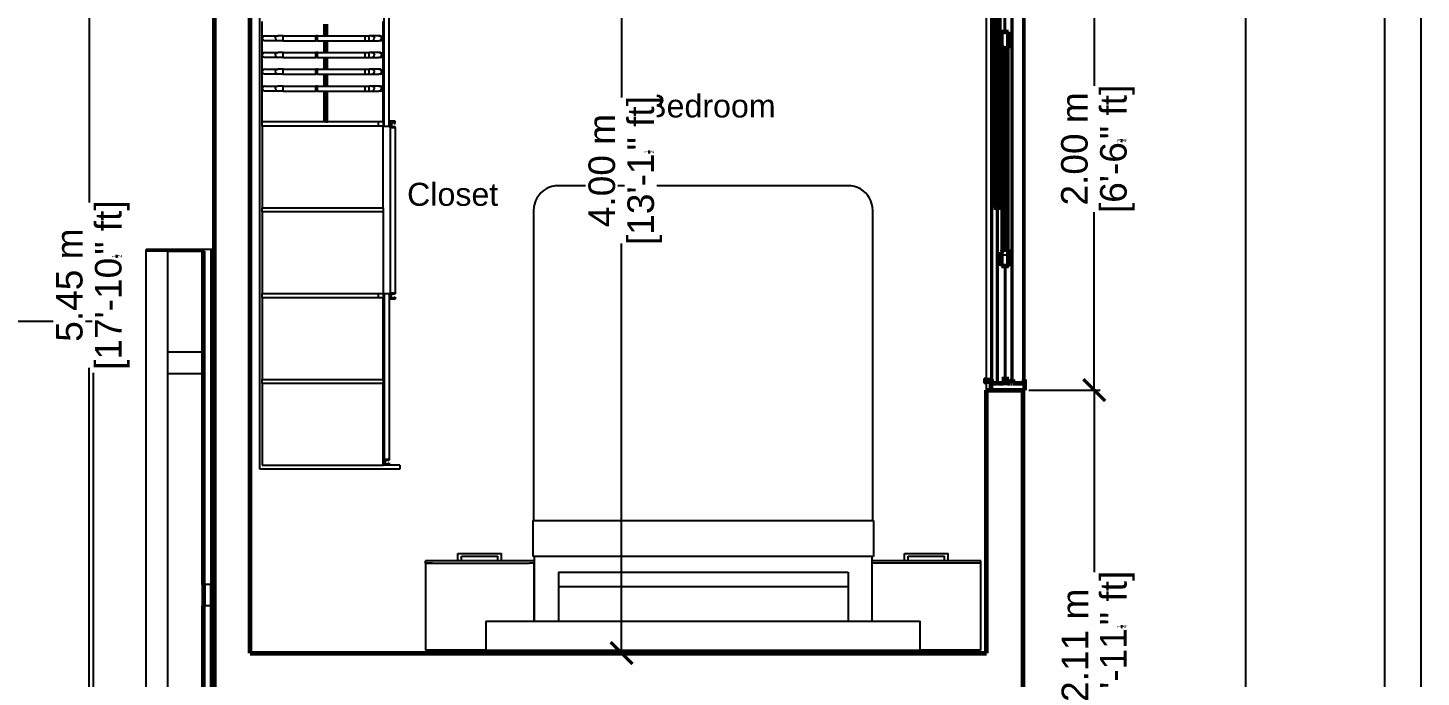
# Model space of a CAD drawing. Header units: metres. Extents: x 54.3 to 102.1, y 17 to 45.8.
# Drawn here: x 76.53 to 82.3, y 29.4 to 32.1 of the extents above; entities that cross this region are included whole.
import ezdxf

# ---------------------------------------------------------------- set-up
doc = ezdxf.new("R2010")
doc.units = ezdxf.units.M
doc.layers.get('Defpoints').update_dxf_attribs({"lineweight": 0})
doc.layers.add('A-WALL', color=6, linetype='Continuous', lineweight=60)
doc.layers.add('Edges', color=7, linetype='Continuous')
doc.styles.get("Standard").update_dxf_attribs({"font": 'arial.ttf'})
doc.styles.add('TEXTS', font='swissl.ttf')
doc.dimstyles.new('Copy of DIMTEXT', dxfattribs={"dimscale": 0.3, "dimtxt": 0.22, "dimasz": 0.18, "dimexe": 0.05, "dimexo": 0.05, "dimgap": 0.05, "dimtad": 0, "dimzin": 1, "dimdsep": 46, "dimtxsty": 'TEXTS', "dimblk": 'ARCHTICK', "dimcen": 0.1, "dimclrd": 256, "dimclre": 6, "dimclrt": 7, "dimadec": 0, "dimazin": 0, "dimtfac": 0.15, "dimtix": 1, "dimtofl": 0, "dimtmove": 1, "dimatfit": 3, "dimldrblk": 'OPEN', "dimfxl": 0, "dimtolj": 1, "dimtzin": 0, "dimarcsym": 0})

# ---------------------------------------------------------------- blocks, each defined once
blk = doc.blocks.new('_ArchTick')
at = {"color": 0, "linetype": 'ByBlock', "const_width": 0.15}
blk.add_lwpolyline([(-0.5, -0.5), (0.5, 0.5)], dxfattribs=at)
blk = doc.blocks.new('*D183')
at = {"layer": 'Defpoints', "color": 0, "transparency": 16777216}
for p in [(80.6511, 30.5945), (80.947, 30.5945), (80.6511, 28.4798)]:
    blk.add_point(p, dxfattribs=at)
at = {"layer": 'Edges', "color": 6, "lineweight": -2, "transparency": 16777216}
for p, q in [((80.6761, 30.5945), (80.972, 30.5945)), ((80.6761, 28.4798), (80.972, 28.4798))]:
    blk.add_line(p, q, dxfattribs=at)
at = {"layer": 'Edges', "lineweight": -2, "transparency": 16777216}
for p, q in [((80.947, 30.5945), (80.947, 29.8397)), ((80.947, 28.4798), (80.947, 29.2346))]:
    blk.add_line(p, q, dxfattribs=at)
at = {"layer": 'Edges', "lineweight": -2, "transparency": 16777216, "xscale": 0.09, "yscale": 0.09, "zscale": 0.09}
for p, rotation in [((80.947, 30.5945), 90), ((80.947, 28.4798), 270)]:
    blk.add_blockref('_ArchTick', p, dxfattribs=dict(at, rotation=rotation))
at = {"layer": 'Edges', "color": 7, "transparency": 16777216, "insert": (80.867, 29.5371), "char_height": 0.11, "attachment_point": 5, "rotation": 90, "style": 'TEXTS', "bg_fill": 3, "box_fill_scale": 1.1, "bg_fill_color": 256, "bg_fill_true_color": 13158600, "bg_fill_transparency": 0}
blk.add_mtext('\\A1;2.11 m', dxfattribs=at)
at = {"layer": 'Edges', "color": 7, "transparency": 16777216, "insert": (81.0428, 29.5371), "char_height": 0.11, "attachment_point": 5, "rotation": 90, "style": 'TEXTS', "bg_fill": 3, "box_fill_scale": 1.1, "bg_fill_color": 256, "bg_fill_true_color": 13158600, "bg_fill_transparency": 0}
blk.add_mtext('\\A1;[6\'-11{\\H0.15x;\\S1/4;}" ft]', dxfattribs=at)
blk = doc.blocks.new('_Open')
at = {"color": 0, "linetype": 'ByBlock', "lineweight": -2}
for p, q in [((-1, 0.167), (0, 0)), ((-1, -0.167), (0, 0)), ((0, 0), (-1, 0))]:
    blk.add_line(p, q, dxfattribs=at)
blk = doc.blocks.new('*D184')
at = {"layer": 'Defpoints', "color": 0, "transparency": 16777216}
for p in [(80.6511, 32.5945), (80.947, 32.5945), (80.6511, 30.5945)]:
    blk.add_point(p, dxfattribs=at)
at = {"layer": 'Edges', "color": 6, "lineweight": -2, "transparency": 16777216}
for p, q in [((80.6761, 32.5945), (80.972, 32.5945)), ((80.6761, 30.5945), (80.972, 30.5945))]:
    blk.add_line(p, q, dxfattribs=at)
at = {"layer": 'Edges', "lineweight": -2, "transparency": 16777216}
for p, q in [((80.947, 32.5945), (80.947, 31.8563)), ((80.947, 30.5945), (80.947, 31.3326))]:
    blk.add_line(p, q, dxfattribs=at)
at = {"layer": 'Edges', "lineweight": -2, "transparency": 16777216, "xscale": 0.09, "yscale": 0.09, "zscale": 0.09}
for p, rotation in [((80.947, 32.5945), 90), ((80.947, 30.5945), 270)]:
    blk.add_blockref('_ArchTick', p, dxfattribs=dict(at, rotation=rotation))
at = {"layer": 'Edges', "color": 7, "transparency": 16777216, "char_height": 0.11, "attachment_point": 5, "rotation": 90, "style": 'TEXTS', "bg_fill": 3, "box_fill_scale": 1.1, "bg_fill_color": 256, "bg_fill_true_color": 13158600, "bg_fill_transparency": 0}
for s, insert in [('\\A1;[6\'-6{\\H0.15x;\\S3/4;}" ft]', (81.0428, 31.5945)), ('\\A1;2.00 m', (80.8655, 31.5945))]:
    blk.add_mtext(s, dxfattribs=dict(at, insert=insert))
blk = doc.blocks.new('*D192')
at = {"layer": 'Defpoints', "color": 0, "transparency": 16777216}
for p in [(80.6511, 42.3548), (80.6511, 25.3548), (81.5743, 25.3548)]:
    blk.add_point(p, dxfattribs=at)
at = {"layer": 'Edges', "color": 6, "lineweight": -2, "transparency": 16777216}
for p, q in [((81.1243, 42.3548), (81.5993, 42.3548)), ((81.1243, 25.3548), (81.5993, 25.3548))]:
    blk.add_line(p, q, dxfattribs=at)
at = {"layer": 'Edges', "lineweight": -2, "transparency": 16777216}
for p, q in [((81.5743, 42.3548), (81.5743, 34.1573)), ((81.5743, 25.3548), (81.5743, 33.5522))]:
    blk.add_line(p, q, dxfattribs=at)
at = {"layer": 'Edges', "lineweight": -2, "transparency": 16777216, "xscale": 0.09, "yscale": 0.09, "zscale": 0.09}
for p, rotation in [((81.5743, 42.3548), 90), ((81.5743, 25.3548), 270)]:
    blk.add_blockref('_ArchTick', p, dxfattribs=dict(at, rotation=rotation))
at = {"layer": 'Edges', "color": 7, "transparency": 16777216, "char_height": 0.11, "attachment_point": 5, "rotation": 90, "style": 'TEXTS', "bg_fill": 3, "box_fill_scale": 1.1, "bg_fill_color": 256, "bg_fill_true_color": 13158600, "bg_fill_transparency": 0}
for s, insert in [('\\A1;[55\'-9{\\H0.15x;\\S1/4;}" ft]', (81.6701, 33.8548)), ('\\A1;17.00 m', (81.4928, 33.8548))]:
    blk.add_mtext(s, dxfattribs=dict(at, insert=insert))
blk = doc.blocks.new('*D204')
at = {"layer": 'Defpoints', "color": 0, "transparency": 16777216}
for p in [(76.7837, 33.7548), (77.3011, 33.7548), (77.3011, 28.3048)]:
    blk.add_point(p, dxfattribs=at)
at = {"layer": 'Edges', "color": 6, "lineweight": -2, "transparency": 16777216}
for p, q in [((77.2337, 33.7548), (76.7587, 33.7548)), ((77.2337, 28.3048), (76.7587, 28.3048))]:
    blk.add_line(p, q, dxfattribs=at)
at = {"layer": 'Edges', "lineweight": -2, "transparency": 16777216}
for p, q in [((76.7837, 33.7548), (76.7837, 31.373)), ((76.7837, 28.3048), (76.7837, 30.6866))]:
    blk.add_line(p, q, dxfattribs=at)
at = {"layer": 'Edges', "lineweight": -2, "transparency": 16777216, "xscale": 0.09, "yscale": 0.09, "zscale": 0.09}
for p, rotation in [((76.7837, 33.7548), 90), ((76.7837, 28.3048), 270)]:
    blk.add_blockref('_ArchTick', p, dxfattribs=dict(at, rotation=rotation))
at = {"layer": 'Edges', "color": 7, "transparency": 16777216, "insert": (76.7022, 31.0298), "char_height": 0.11, "attachment_point": 5, "rotation": 90, "style": 'TEXTS', "bg_fill": 3, "box_fill_scale": 1.1, "bg_fill_color": 256, "bg_fill_true_color": 13158600, "bg_fill_transparency": 0}
blk.add_mtext('\\A1;5.45 m', dxfattribs=at)
at = {"layer": 'Edges', "color": 7, "transparency": 16777216, "insert": (76.8795, 31.0298), "char_height": 0.11, "attachment_point": 5, "rotation": 90, "style": 'TEXTS', "bg_fill": 3, "box_fill_scale": 1.1, "bg_fill_color": 256, "bg_fill_true_color": 13158600, "bg_fill_transparency": 0}
blk.add_mtext('\\A1;[17\'-10{\\H0.15x;\\S1/2;}" ft]', dxfattribs=at)
blk = doc.blocks.new('*D228')
at = {"layer": 'Defpoints', "color": 0, "transparency": 16777216}
for p in [(79.5944, 33.5048), (78.9893, 29.5048), (79.5944, 29.5048)]:
    blk.add_point(p, dxfattribs=at)
at = {"layer": 'Edges', "color": 6, "lineweight": -2, "transparency": 16777216}
for p, q in [((79.4393, 33.5048), (78.9643, 33.5048)), ((79.4393, 29.5048), (78.9643, 29.5048))]:
    blk.add_line(p, q, dxfattribs=at)
at = {"layer": 'Edges', "lineweight": -2, "transparency": 16777216}
for p, q in [((78.9893, 33.5048), (78.9893, 31.8073)), ((78.9893, 29.5048), (78.9893, 31.2023))]:
    blk.add_line(p, q, dxfattribs=at)
at = {"layer": 'Edges', "lineweight": -2, "transparency": 16777216, "xscale": 0.09, "yscale": 0.09, "zscale": 0.09}
for p, rotation in [((78.9893, 33.5048), 90), ((78.9893, 29.5048), 270)]:
    blk.add_blockref('_ArchTick', p, dxfattribs=dict(at, rotation=rotation))
at = {"layer": 'Edges', "color": 7, "transparency": 16777216, "insert": (78.9078, 31.5048), "char_height": 0.11, "attachment_point": 5, "rotation": 90, "style": 'TEXTS', "bg_fill": 3, "box_fill_scale": 1.1, "bg_fill_color": 256, "bg_fill_true_color": 13158600, "bg_fill_transparency": 0}
blk.add_mtext('\\A1;4.00 m', dxfattribs=at)
at = {"layer": 'Edges', "color": 7, "transparency": 16777216, "insert": (79.0851, 31.5048), "char_height": 0.11, "attachment_point": 5, "rotation": 90, "style": 'TEXTS', "bg_fill": 3, "box_fill_scale": 1.1, "bg_fill_color": 256, "bg_fill_true_color": 13158600, "bg_fill_transparency": 0}
blk.add_mtext('\\A1;[13\'-1{\\H0.15x;\\S1/2;}" ft]', dxfattribs=at)

msp = doc.modelspace()

# ---------------------------------------------------------------- linework, layer by layer
for p, q in [((82.3011, 17.0048), (82.3011, 45.7568)), ((82.1511, 19.3548), (82.1511, 45.6068)), ((80.5011, 30.6425), (80.5011, 32.5945)), ((80.5185, 32.5509), (80.5185, 30.6425)), ((80.5211, 32.5509), (80.5211, 30.6391)), ((80.5754, 32.0804), (80.5754, 32.5659)), ((80.5799, 32.0804), (80.5799, 32.5659)), ((80.6031, 32.5509), (80.6031, 30.6391)), ((80.608, 32.5509), (80.608, 30.6391)), ((80.6509, 32.5659), (80.6509, 30.6239)), ((80.6559, 32.5509), (80.6559, 30.6391)), ((80.6585, 32.5509), (80.6585, 30.6391)), ((77.4911, 30.2666), (77.4911, 32.4171)), ((78.0061, 31.6889), (78.0061, 32.3746)), ((78.0261, 31.6889), (78.0261, 32.3746)), ((80.5261, 30.6239), (80.5261, 32.2729)), ((80.5311, 32.2659), (80.5311, 31.4102)), ((80.5502, 32.2559), (80.5502, 31.4202)), ((80.5583, 32.2559), (80.5583, 31.4202)), ((77.5011, 32.0535), (77.5011, 32.122)), ((77.7572, 32.0635), (77.7572, 32.1121)), ((77.7644, 32.0635), (77.7644, 32.1121)), ((77.7717, 32.0635), (77.7717, 32.1121)), ((78.0011, 32.0531), (78.0011, 32.1225)), ((77.5011, 32.0535), (77.5009, 32.0531)), ((77.5011, 32.0526), (77.5009, 32.0531)), ((77.5029, 32.0586), (77.5011, 32.0535)), ((77.5011, 32.0526), (77.5011, 32.0535)), ((77.5011, 31.9841), (77.5011, 32.0526)), ((77.5029, 32.0475), (77.5011, 32.0526)), ((77.5063, 32.0623), (77.5029, 32.0586)), ((77.5063, 32.0438), (77.5029, 32.0475)), ((77.5106, 32.0635), (77.5063, 32.0623)), ((77.5106, 32.0426), (77.5063, 32.0438)), ((77.5106, 32.0635), (77.5658, 32.0635)), ((77.5658, 32.0426), (77.5106, 32.0426)), ((77.5543, 32.0531), (77.5566, 32.0586)), ((77.5543, 32.0531), (77.5566, 32.0475)), ((77.5566, 32.0586), (77.5608, 32.0623)), ((77.5566, 32.0475), (77.5608, 32.0438)), ((77.5608, 32.0623), (77.5658, 32.0635)), ((77.5608, 32.0438), (77.5658, 32.0426)), ((77.5875, 32.0635), (77.5658, 32.0635)), ((77.5875, 32.0426), (77.5658, 32.0426)), ((77.5875, 32.0426), (77.5875, 32.0635)), ((77.5875, 32.0635), (77.7231, 32.0635)), ((77.5875, 32.0426), (77.7231, 32.0426)), ((77.7296, 32.0635), (77.7231, 32.0635)), ((77.7231, 32.0426), (77.7231, 32.0635)), ((77.7296, 32.0426), (77.7231, 32.0426)), ((77.7296, 32.0635), (77.7572, 32.0635)), ((77.7296, 32.0426), (77.7296, 32.0635)), ((77.7296, 32.0426), (77.7572, 32.0426)), ((77.7572, 32.0635), (77.7644, 32.0635)), ((77.7572, 31.9941), (77.7572, 32.0426)), ((77.7572, 32.0426), (77.7644, 32.0426)), ((77.7644, 32.0635), (77.7717, 32.0635)), ((77.7644, 31.9941), (77.7644, 32.0426)), ((77.7644, 32.0426), (77.7717, 32.0426)), ((77.7717, 32.0635), (77.9269, 32.0635)), ((77.7717, 31.9941), (77.7717, 32.0426)), ((77.7717, 32.0426), (77.9269, 32.0426)), ((77.9269, 32.0426), (77.9269, 32.0635)), ((77.9269, 32.0635), (77.9433, 32.0635)), ((77.9269, 32.0426), (77.9433, 32.0426)), ((77.954, 32.0635), (77.9433, 32.0635)), ((77.9433, 32.0426), (77.9433, 32.0635)), ((77.9433, 32.0426), (77.954, 32.0426)), ((77.954, 32.0635), (77.959, 32.0623)), ((77.9837, 32.0635), (77.954, 32.0635)), ((77.954, 32.0426), (77.959, 32.0438)), ((77.954, 32.0426), (77.9837, 32.0426)), ((77.959, 32.0623), (77.9631, 32.0586)), ((77.959, 32.0438), (77.9631, 32.0475)), ((77.9631, 32.0586), (77.9655, 32.0531)), ((77.9631, 32.0475), (77.9655, 32.0531)), ((77.9837, 32.0635), (77.9887, 32.0623)), ((77.9913, 32.0635), (77.9837, 32.0635)), ((77.9837, 32.0426), (77.9887, 32.0438)), ((77.9913, 32.0426), (77.9837, 32.0426)), ((77.9887, 32.0623), (77.9928, 32.0586)), ((77.9887, 32.0438), (77.9928, 32.0475)), ((77.9913, 32.0635), (77.9956, 32.0623)), ((77.9913, 32.0426), (77.9956, 32.0438)), ((77.9928, 32.0586), (77.9951, 32.0531)), ((77.9928, 32.0475), (77.9951, 32.0531)), ((77.9956, 32.0623), (77.9991, 32.0586)), ((77.9956, 32.0438), (77.9991, 32.0475)), ((77.9991, 32.0586), (78.0011, 32.0531)), ((77.9991, 32.0475), (78.0011, 32.0531)), ((78.0011, 31.9836), (78.0011, 32.0531)), ((80.592, 32.0126), (80.592, 32.0804)), ((77.5011, 31.9841), (77.5009, 31.9836)), ((77.5011, 31.9832), (77.5009, 31.9836)), ((77.5029, 31.9892), (77.5011, 31.9841)), ((77.5011, 31.9832), (77.5011, 31.9841)), ((77.5011, 31.9147), (77.5011, 31.9832)), ((77.5029, 31.9781), (77.5011, 31.9832)), ((77.5063, 31.9929), (77.5029, 31.9892)), ((77.5063, 31.9744), (77.5029, 31.9781)), ((77.5106, 31.9941), (77.5063, 31.9929)), ((77.5106, 31.9732), (77.5063, 31.9744)), ((77.5106, 31.9941), (77.5658, 31.9941)), ((77.5658, 31.9732), (77.5106, 31.9732)), ((77.5543, 31.9836), (77.5566, 31.9892)), ((77.5543, 31.9836), (77.5566, 31.9781)), ((77.5566, 31.9892), (77.5608, 31.9929)), ((77.5566, 31.9781), (77.5608, 31.9744)), ((77.5608, 31.9929), (77.5658, 31.9941)), ((77.5608, 31.9744), (77.5658, 31.9732)), ((77.5875, 31.9941), (77.5658, 31.9941)), ((77.5875, 31.9732), (77.5658, 31.9732)), ((77.5875, 31.9732), (77.5875, 31.9941)), ((77.5875, 31.9941), (77.7231, 31.9941)), ((77.5875, 31.9732), (77.7231, 31.9732)), ((77.7296, 31.9941), (77.7231, 31.9941)), ((77.7231, 31.9732), (77.7231, 31.9941)), ((77.7296, 31.9732), (77.7231, 31.9732)), ((77.7296, 31.9941), (77.7572, 31.9941)), ((77.7296, 31.9732), (77.7296, 31.9941)), ((77.7296, 31.9732), (77.7572, 31.9732)), ((77.7572, 31.9941), (77.7644, 31.9941)), ((77.7572, 31.9246), (77.7572, 31.9732)), ((77.7572, 31.9732), (77.7644, 31.9732)), ((77.7644, 31.9941), (77.7717, 31.9941)), ((77.7644, 31.9246), (77.7644, 31.9732)), ((77.7644, 31.9732), (77.7717, 31.9732)), ((77.7717, 31.9941), (77.9269, 31.9941)), ((77.7717, 31.9246), (77.7717, 31.9732)), ((77.7717, 31.9732), (77.9269, 31.9732)), ((77.9269, 31.9732), (77.9269, 31.9941)), ((77.9269, 31.9941), (77.9433, 31.9941)), ((77.9269, 31.9732), (77.9433, 31.9732)), ((77.954, 31.9941), (77.9433, 31.9941)), ((77.9433, 31.9732), (77.9433, 31.9941)), ((77.9433, 31.9732), (77.954, 31.9732)), ((77.954, 31.9941), (77.959, 31.9929)), ((77.9837, 31.9941), (77.954, 31.9941)), ((77.954, 31.9732), (77.959, 31.9744)), ((77.954, 31.9732), (77.9837, 31.9732)), ((77.959, 31.9929), (77.9631, 31.9892)), ((77.959, 31.9744), (77.9631, 31.9781)), ((77.9631, 31.9892), (77.9655, 31.9836)), ((77.9631, 31.9781), (77.9655, 31.9836)), ((77.9837, 31.9941), (77.9887, 31.9929)), ((77.9913, 31.9941), (77.9837, 31.9941)), ((77.9837, 31.9732), (77.9887, 31.9744)), ((77.9913, 31.9732), (77.9837, 31.9732)), ((77.9887, 31.9929), (77.9928, 31.9892)), ((77.9887, 31.9744), (77.9928, 31.9781)), ((77.9913, 31.9941), (77.9956, 31.9929)), ((77.9913, 31.9732), (77.9956, 31.9744)), ((77.9928, 31.9892), (77.9951, 31.9836)), ((77.9928, 31.9781), (77.9951, 31.9836)), ((77.9956, 31.9929), (77.9991, 31.9892)), ((77.9956, 31.9744), (77.9991, 31.9781)), ((77.9991, 31.9892), (78.0011, 31.9836)), ((77.9991, 31.9781), (78.0011, 31.9836)), ((78.0011, 31.9142), (78.0011, 31.9836)), ((80.5633, 31.1667), (80.5633, 32.0229)), ((80.5703, 32.0126), (80.5703, 31.177)), ((80.5921, 32.0126), (80.5921, 31.177)), ((77.5011, 31.9147), (77.5009, 31.9142)), ((77.5011, 31.9138), (77.5009, 31.9142)), ((77.5029, 31.9197), (77.5011, 31.9147)), ((77.5011, 31.9138), (77.5011, 31.9147)), ((77.5063, 31.9235), (77.5029, 31.9197)), ((77.5106, 31.9246), (77.5063, 31.9235)), ((77.5106, 31.9246), (77.5658, 31.9246)), ((77.5543, 31.9142), (77.5566, 31.9197)), ((77.5543, 31.9142), (77.5566, 31.9087)), ((77.5566, 31.9197), (77.5608, 31.9235)), ((77.5608, 31.9235), (77.5658, 31.9246)), ((77.5875, 31.9246), (77.5658, 31.9246)), ((77.5875, 31.9038), (77.5875, 31.9246)), ((77.5875, 31.9246), (77.7231, 31.9246)), ((77.7296, 31.9246), (77.7231, 31.9246)), ((77.7231, 31.9038), (77.7231, 31.9246)), ((77.7296, 31.9246), (77.7572, 31.9246)), ((77.7296, 31.9038), (77.7296, 31.9246)), ((77.7572, 31.9246), (77.7644, 31.9246)), ((77.7644, 31.9246), (77.7717, 31.9246)), ((77.7717, 31.9246), (77.9269, 31.9246)), ((77.9269, 31.9038), (77.9269, 31.9246)), ((77.9269, 31.9246), (77.9433, 31.9246)), ((77.954, 31.9246), (77.9433, 31.9246)), ((77.9433, 31.9038), (77.9433, 31.9246)), ((77.954, 31.9246), (77.959, 31.9235)), ((77.9837, 31.9246), (77.954, 31.9246)), ((77.959, 31.9235), (77.9631, 31.9197)), ((77.9631, 31.9197), (77.9655, 31.9142)), ((77.9631, 31.9087), (77.9655, 31.9142)), ((77.9837, 31.9246), (77.9887, 31.9235)), ((77.9913, 31.9246), (77.9837, 31.9246)), ((77.9887, 31.9235), (77.9928, 31.9197)), ((77.9913, 31.9246), (77.9956, 31.9235)), ((77.9928, 31.9197), (77.9951, 31.9142)), ((77.9928, 31.9087), (77.9951, 31.9142)), ((77.9956, 31.9235), (77.9991, 31.9197)), ((77.9991, 31.9197), (78.0011, 31.9142)), ((77.9991, 31.9087), (78.0011, 31.9142)), ((78.0011, 31.8448), (78.0011, 31.9142)), ((77.5011, 31.8453), (77.5011, 31.9138)), ((77.5029, 31.9087), (77.5011, 31.9138)), ((77.5063, 31.905), (77.5029, 31.9087)), ((77.5106, 31.9038), (77.5063, 31.905)), ((77.5658, 31.9038), (77.5106, 31.9038)), ((77.5566, 31.9087), (77.5608, 31.905)), ((77.5608, 31.905), (77.5658, 31.9038)), ((77.5875, 31.9038), (77.5658, 31.9038)), ((77.5875, 31.9038), (77.7231, 31.9038)), ((77.7296, 31.9038), (77.7231, 31.9038)), ((77.7296, 31.9038), (77.7572, 31.9038)), ((77.7572, 31.8552), (77.7572, 31.9038)), ((77.7572, 31.9038), (77.7644, 31.9038)), ((77.7644, 31.8552), (77.7644, 31.9038)), ((77.7644, 31.9038), (77.7717, 31.9038)), ((77.7717, 31.8552), (77.7717, 31.9038)), ((77.7717, 31.9038), (77.9269, 31.9038)), ((77.9269, 31.9038), (77.9433, 31.9038)), ((77.9433, 31.9038), (77.954, 31.9038)), ((77.954, 31.9038), (77.959, 31.905)), ((77.954, 31.9038), (77.9837, 31.9038)), ((77.959, 31.905), (77.9631, 31.9087)), ((77.9837, 31.9038), (77.9887, 31.905)), ((77.9913, 31.9038), (77.9837, 31.9038)), ((77.9887, 31.905), (77.9928, 31.9087)), ((77.9913, 31.9038), (77.9956, 31.905)), ((77.9956, 31.905), (77.9991, 31.9087)), ((77.5011, 31.8453), (77.5009, 31.8448)), ((77.5011, 31.8444), (77.5009, 31.8448)), ((77.5029, 31.8503), (77.5011, 31.8453)), ((77.5011, 31.8444), (77.5011, 31.8453)), ((77.5029, 31.8393), (77.5011, 31.8444)), ((77.5011, 31.706), (77.5011, 31.8444)), ((77.5063, 31.8541), (77.5029, 31.8503)), ((77.5063, 31.8356), (77.5029, 31.8393)), ((77.5106, 31.8552), (77.5063, 31.8541)), ((77.5106, 31.8344), (77.5063, 31.8356)), ((77.5106, 31.8552), (77.5658, 31.8552)), ((77.5658, 31.8344), (77.5106, 31.8344)), ((77.5543, 31.8448), (77.5566, 31.8503)), ((77.5543, 31.8448), (77.5566, 31.8393)), ((77.5566, 31.8503), (77.5608, 31.8541)), ((77.5566, 31.8393), (77.5608, 31.8356)), ((77.5608, 31.8541), (77.5658, 31.8552)), ((77.5608, 31.8356), (77.5658, 31.8344)), ((77.5875, 31.8552), (77.5658, 31.8552)), ((77.5875, 31.8344), (77.5658, 31.8344)), ((77.5875, 31.8344), (77.5875, 31.8552)), ((77.5875, 31.8552), (77.7231, 31.8552)), ((77.5875, 31.8344), (77.7231, 31.8344)), ((77.7296, 31.8552), (77.7231, 31.8552)), ((77.7231, 31.8344), (77.7231, 31.8552)), ((77.7296, 31.8344), (77.7231, 31.8344)), ((77.7296, 31.8552), (77.7572, 31.8552)), ((77.7296, 31.8344), (77.7296, 31.8552)), ((77.7296, 31.8344), (77.7572, 31.8344)), ((77.7572, 31.8552), (77.7644, 31.8552)), ((77.7572, 31.706), (77.7572, 31.8344)), ((77.7572, 31.8344), (77.7644, 31.8344)), ((77.7644, 31.8552), (77.7717, 31.8552)), ((77.7644, 31.706), (77.7644, 31.8344)), ((77.7644, 31.8344), (77.7717, 31.8344)), ((77.7717, 31.8552), (77.9269, 31.8552)), ((77.7717, 31.706), (77.7717, 31.8344)), ((77.7717, 31.8344), (77.9269, 31.8344)), ((77.9269, 31.8344), (77.9269, 31.8552)), ((77.9269, 31.8552), (77.9433, 31.8552)), ((77.9269, 31.8344), (77.9433, 31.8344)), ((77.954, 31.8552), (77.9433, 31.8552)), ((77.9433, 31.8344), (77.9433, 31.8552)), ((77.9433, 31.8344), (77.954, 31.8344)), ((77.954, 31.8552), (77.959, 31.8541)), ((77.9837, 31.8552), (77.954, 31.8552)), ((77.954, 31.8344), (77.959, 31.8356)), ((77.954, 31.8344), (77.9837, 31.8344)), ((77.959, 31.8541), (77.9631, 31.8503)), ((77.959, 31.8356), (77.9631, 31.8393)), ((77.9631, 31.8503), (77.9655, 31.8448)), ((77.9631, 31.8393), (77.9655, 31.8448)), ((77.9837, 31.8552), (77.9887, 31.8541)), ((77.9913, 31.8552), (77.9837, 31.8552)), ((77.9837, 31.8344), (77.9887, 31.8356)), ((77.9913, 31.8344), (77.9837, 31.8344)), ((77.9887, 31.8541), (77.9928, 31.8503)), ((77.9887, 31.8356), (77.9928, 31.8393)), ((77.9913, 31.8552), (77.9956, 31.8541)), ((77.9913, 31.8344), (77.9956, 31.8356)), ((77.9928, 31.8503), (77.9951, 31.8448)), ((77.9928, 31.8393), (77.9951, 31.8448)), ((77.9956, 31.8541), (77.9991, 31.8503)), ((77.9956, 31.8356), (77.9991, 31.8393)), ((77.9991, 31.8503), (78.0011, 31.8448)), ((77.9991, 31.8393), (78.0011, 31.8448)), ((78.0011, 31.706), (78.0011, 31.8448)), ((77.5011, 31.689), (77.5011, 31.706)), ((77.7572, 31.706), (77.5011, 31.706)), ((77.5011, 31.689), (77.5011, 31.3504)), ((77.9811, 31.689), (77.5011, 31.689)), ((77.7644, 31.706), (77.7572, 31.706)), ((77.7644, 31.706), (77.7717, 31.706)), ((77.9811, 31.706), (77.7717, 31.706)), ((77.9811, 31.706), (77.9811, 31.689)), ((78.0011, 31.706), (77.9811, 31.706)), ((78.0011, 31.689), (77.9811, 31.689)), ((78.0011, 31.706), (78.0011, 31.689)), ((78.0011, 31.3504), (78.0011, 31.689)), ((78.0061, 31.6889), (78.0261, 31.6889)), ((78.0311, 31.6833), (78.0311, 31.7088)), ((78.0511, 31.7088), (78.0311, 31.7088)), ((78.0311, 31.6833), (78.0511, 31.6833)), ((78.0311, 31.6833), (78.0311, 30.9976)), ((78.0361, 31.7046), (78.0361, 31.6876)), ((78.0461, 31.7046), (78.0361, 31.7046)), ((78.0361, 31.6876), (78.0511, 31.6876)), ((78.0461, 31.7003), (78.0461, 31.7046)), ((78.0461, 31.7003), (78.0511, 31.7003)), ((78.0511, 31.7003), (78.0511, 31.7088)), ((78.0511, 31.6833), (78.0511, 31.6876)), ((78.0511, 31.6833), (78.0511, 30.9976)), ((78.6462, 31.4019), (78.6388, 31.3908)), ((78.6551, 31.412), (78.6462, 31.4019)), ((78.6651, 31.4208), (78.6551, 31.412)), ((78.6763, 31.4283), (78.6651, 31.4208)), ((78.6883, 31.4342), (78.6763, 31.4283)), ((78.701, 31.4385), (78.6883, 31.4342)), ((78.7142, 31.4411), (78.701, 31.4385)), ((78.7275, 31.442), (78.7142, 31.4411)), ((79.9275, 31.442), (78.7275, 31.442)), ((79.9409, 31.4411), (79.9275, 31.442)), ((79.9541, 31.4385), (79.9409, 31.4411)), ((79.9668, 31.4342), (79.9541, 31.4385)), ((79.9788, 31.4283), (79.9668, 31.4342)), ((79.9899, 31.4208), (79.9788, 31.4283)), ((80, 31.412), (79.9899, 31.4208)), ((80.0089, 31.4019), (80, 31.412)), ((80.0163, 31.3908), (80.0089, 31.4019)), ((80.5413, 31.4202), (80.5413, 31.3522)), ((80.5481, 31.4202), (80.5481, 31.3522)), ((77.5011, 31.3504), (78.0011, 31.3504)), ((77.5011, 31.3334), (77.5011, 31.3504)), ((78.0011, 31.3504), (78.0011, 31.3334)), ((78.6259, 31.3529), (78.625, 31.3395)), ((78.625, 31.3395), (78.625, 30.167)), ((78.6285, 31.366), (78.6259, 31.3529)), ((78.6328, 31.3787), (78.6285, 31.366)), ((78.6388, 31.3908), (78.6328, 31.3787)), ((80.0222, 31.3787), (80.0163, 31.3908)), ((80.0265, 31.366), (80.0222, 31.3787)), ((80.0292, 31.3529), (80.0265, 31.366)), ((80.03, 31.3395), (80.0292, 31.3529)), ((80.03, 30.0546), (80.03, 31.3395)), ((80.5428, 31.3522), (80.5428, 30.6239)), ((80.5473, 31.3522), (80.5473, 30.6239)), ((78.0011, 31.3334), (77.5011, 31.3334)), ((77.5011, 31.3334), (77.5011, 30.9948)), ((78.0011, 31.3334), (78.0011, 30.9948)), ((77.0202, 31.1703), (77.0202, 31.1777)), ((77.109, 31.1777), (77.0202, 31.1777)), ((77.109, 31.1703), (77.0202, 31.1703)), ((77.0202, 28.3657), (77.0202, 31.1703)), ((77.109, 31.1703), (77.109, 31.1777)), ((77.294, 31.1777), (77.109, 31.1777)), ((77.109, 31.1703), (77.109, 30.7528)), ((77.109, 31.1703), (77.257, 31.1703)), ((77.257, 31.1703), (77.257, 31.1777)), ((77.257, 31.1703), (77.257, 31.1777)), ((77.257, 31.1777), (77.257, 31.1703)), ((77.257, 31.1703), (77.257, 31.1777)), ((80.5633, 31.1597), (80.5583, 31.1597)), ((80.5583, 31.1309), (80.5583, 31.1597)), ((80.5633, 31.1309), (80.5583, 31.1309)), ((80.5633, 31.1548), (80.5683, 31.1548)), ((80.5633, 31.1357), (80.5683, 31.1357)), ((80.5633, 31.1094), (80.5633, 31.1066)), ((80.5633, 31.1066), (80.5755, 31.1066)), ((80.5683, 31.1548), (80.5896, 31.1548)), ((80.5683, 31.1357), (80.5683, 31.1548)), ((80.5683, 31.1094), (80.5683, 31.1357)), ((80.5754, 31.1094), (80.5754, 31.1096)), ((80.5754, 31.1096), (80.5765, 31.1096)), ((80.5755, 31.1066), (80.5755, 30.6428)), ((80.5755, 31.1066), (80.5791, 31.1066)), ((80.5765, 31.1094), (80.5765, 31.1096)), ((80.5817, 31.1096), (80.5765, 31.1096)), ((80.5791, 31.1066), (80.58, 31.1066)), ((80.58, 31.1066), (80.58, 31.1066)), ((80.58, 31.1066), (80.58, 30.6428)), ((80.5933, 31.1066), (80.58, 31.1066)), ((80.5817, 31.1094), (80.5817, 31.1096)), ((80.5828, 31.1096), (80.5817, 31.1096)), ((80.5828, 31.1094), (80.5828, 31.1096)), ((80.5896, 31.1548), (80.5896, 31.1094)), ((80.5921, 31.1094), (80.5933, 31.1094)), ((80.5933, 31.1094), (80.5933, 31.1137)), ((80.5933, 31.1094), (80.5933, 31.1066)), ((77.5011, 30.9778), (77.5011, 30.9948)), ((77.5011, 30.9948), (77.9811, 30.9948)), ((77.9811, 30.9948), (77.9811, 30.9778)), ((77.9811, 30.9948), (78.0011, 30.9948)), ((78.0011, 30.9948), (78.0011, 30.9778)), ((78.0061, 30.9948), (78.0261, 30.9948)), ((78.0061, 30.9948), (78.0061, 30.3091)), ((78.0261, 30.9948), (78.0261, 30.3091)), ((78.0311, 30.9976), (78.0511, 30.9976)), ((78.0311, 30.9976), (78.0311, 30.9721)), ((78.0361, 30.9764), (78.0361, 30.9934)), ((78.0361, 30.9934), (78.0511, 30.9934)), ((78.0511, 30.9976), (78.0511, 30.9934)), ((77.5011, 30.9778), (77.5011, 30.6392)), ((77.9811, 30.9778), (77.5011, 30.9778)), ((78.0011, 30.9778), (77.9811, 30.9778)), ((78.0011, 30.6392), (78.0011, 30.9778)), ((78.0511, 30.9721), (78.0311, 30.9721)), ((78.0461, 30.9764), (78.0361, 30.9764)), ((78.0461, 30.9806), (78.0511, 30.9806)), ((78.0461, 30.9806), (78.0461, 30.9764)), ((78.0511, 30.9806), (78.0511, 30.9721)), ((75.2612, 30.8802), (76.8012, 30.8802)), ((76.8012, 30.8802), (76.8012, 28.7156)), ((77.109, 30.7528), (77.109, 30.664)), ((77.109, 30.7528), (77.257, 30.7528)), ((77.109, 30.664), (77.257, 30.664)), ((77.109, 30.664), (77.109, 28.9215)), ((80.5683, 30.6368), (80.5683, 30.6496)), ((80.5703, 30.6428), (80.5703, 30.6496)), ((80.5875, 30.6496), (80.5875, 30.6428)), ((80.5896, 30.6496), (80.5896, 30.6368)), ((77.5011, 30.6222), (77.5011, 30.6392)), ((77.5011, 30.6392), (78.0011, 30.6392)), ((77.5011, 30.6222), (77.5011, 30.2836)), ((78.0011, 30.6222), (77.5011, 30.6222)), ((78.0011, 30.6392), (78.0011, 30.6222)), ((78.0011, 30.2836), (78.0011, 30.6222)), ((80.4908, 30.6239), (80.4908, 30.6425)), ((80.5011, 30.6425), (80.4908, 30.6425)), ((80.4908, 30.6239), (80.5011, 30.6239)), ((80.4955, 30.6371), (80.4955, 30.6259)), ((80.5057, 30.6371), (80.4955, 30.6371)), ((80.4955, 30.6259), (80.5057, 30.6259)), ((80.5006, 30.6259), (80.5006, 30.6261)), ((80.5011, 30.6425), (80.5185, 30.6425)), ((80.5011, 30.634), (80.5011, 30.629)), ((80.5011, 30.5945), (80.5011, 30.6239)), ((80.5185, 30.6239), (80.5011, 30.6239)), ((80.5057, 30.6259), (80.5057, 30.6371)), ((80.5172, 30.6371), (80.507, 30.6371)), ((80.507, 30.6259), (80.507, 30.6371)), ((80.507, 30.6259), (80.5172, 30.6259)), ((80.5172, 30.6259), (80.5172, 30.6371)), ((80.5185, 30.6391), (80.5185, 30.6425)), ((80.5413, 30.6239), (80.5428, 30.6239)), ((80.5481, 30.6239), (80.5473, 30.6239)), ((80.5683, 30.6239), (80.5683, 30.6368)), ((80.5683, 30.6368), (80.5703, 30.6368)), ((80.5755, 30.6428), (80.5703, 30.6428)), ((80.5703, 30.6428), (80.5703, 30.6368)), ((80.5703, 30.6368), (80.5703, 30.6239)), ((80.5703, 30.6368), (80.5875, 30.6368)), ((80.5755, 30.6428), (80.5755, 30.6427)), ((80.58, 30.6428), (80.5755, 30.6428)), ((80.5755, 30.6423), (80.5755, 30.6417)), ((80.5755, 30.641), (80.5755, 30.6401)), ((80.58, 30.6428), (80.58, 30.6427)), ((80.5875, 30.6428), (80.58, 30.6428)), ((80.58, 30.6423), (80.58, 30.6417)), ((80.58, 30.641), (80.58, 30.6401)), ((80.5875, 30.6368), (80.5875, 30.6428)), ((80.5896, 30.6368), (80.5875, 30.6368)), ((80.5875, 30.6239), (80.5875, 30.6368)), ((80.5896, 30.6239), (80.5896, 30.6368)), ((80.5971, 30.6391), (80.6005, 30.6391)), ((80.6511, 30.5945), (80.6511, 30.5949)), ((78.0061, 30.3091), (78.0261, 30.3091)), ((78.0061, 30.3091), (78.0061, 30.2836)), ((78.0111, 30.3049), (78.0261, 30.3049)), ((78.0111, 30.2879), (78.0111, 30.3049)), ((78.0261, 30.3091), (78.0261, 30.3049)), ((78.0711, 30.2666), (77.4911, 30.2666)), ((77.5011, 30.2836), (78.0011, 30.2836)), ((78.0061, 30.2836), (78.0011, 30.2836)), ((78.0261, 30.2836), (78.0061, 30.2836)), ((78.0211, 30.2879), (78.0111, 30.2879)), ((78.0211, 30.2921), (78.0211, 30.2879)), ((78.0211, 30.2921), (78.0261, 30.2921)), ((78.0261, 30.2921), (78.0261, 30.2836)), ((78.0711, 30.2836), (78.0261, 30.2836)), ((78.0711, 30.2836), (78.0711, 30.2666)), ((78.625, 30.167), (78.625, 30.157)), ((78.625, 30.157), (78.625, 30.0546)), ((78.6225, 29.9046), (78.6225, 30.0546)), ((78.6225, 30.0546), (78.625, 30.0546)), ((78.625, 30.0546), (80.03, 30.0546)), ((80.03, 30.0546), (80.0325, 30.0546)), ((80.0325, 30.0546), (80.0325, 29.9046)), ((78.3117, 29.917), (78.4917, 29.917)), ((78.3117, 29.887), (78.3117, 29.917)), ((78.3267, 29.887), (78.3267, 29.907)), ((78.3267, 29.907), (78.4767, 29.907)), ((78.4767, 29.887), (78.4767, 29.907)), ((78.4917, 29.887), (78.4917, 29.917)), ((78.6275, 29.9046), (78.6225, 29.9046)), ((78.6275, 29.9046), (78.6275, 29.6395)), ((80.0275, 29.9046), (78.6275, 29.9046)), ((80.0275, 29.887), (80.0275, 29.9046)), ((80.0325, 29.9046), (80.0275, 29.9046)), ((80.1617, 29.917), (80.3417, 29.917)), ((80.1617, 29.887), (80.1617, 29.917)), ((80.1767, 29.887), (80.1767, 29.907)), ((80.1767, 29.907), (80.3267, 29.907)), ((80.3267, 29.887), (80.3267, 29.907)), ((80.3417, 29.887), (80.3417, 29.917)), ((78.1767, 29.877), (78.1767, 29.887)), ((78.3117, 29.887), (78.1767, 29.887)), ((78.1767, 29.877), (78.1767, 29.517)), ((78.1767, 29.877), (78.1967, 29.877)), ((78.1967, 29.877), (78.1767, 29.877)), ((78.1967, 29.877), (78.6067, 29.877)), ((78.2067, 29.877), (78.1967, 29.877)), ((78.3267, 29.887), (78.3117, 29.887)), ((78.4767, 29.887), (78.3267, 29.887)), ((78.4917, 29.887), (78.4767, 29.887)), ((78.625, 29.887), (78.4917, 29.887)), ((78.6267, 29.877), (78.6067, 29.877)), ((78.6267, 29.637), (78.6267, 29.877)), ((78.7275, 29.8395), (79.9275, 29.8395)), ((78.7275, 29.8395), (78.7275, 29.7786)), ((79.9275, 29.8395), (79.9275, 29.7786)), ((80.1617, 29.887), (80.0275, 29.887)), ((80.0275, 29.877), (80.0275, 29.887)), ((80.4767, 29.877), (80.0275, 29.877)), ((80.0275, 29.6395), (80.0275, 29.877)), ((80.1767, 29.887), (80.1617, 29.887)), ((80.3267, 29.887), (80.1767, 29.887)), ((80.3417, 29.887), (80.3267, 29.887)), ((80.4767, 29.887), (80.3417, 29.887)), ((80.4767, 29.877), (80.4767, 29.887)), ((80.4767, 29.517), (80.4767, 29.877)), ((77.294, 29.7893), (77.257, 29.7893)), ((79.9275, 29.7786), (78.7275, 29.7786)), ((78.7275, 29.7786), (78.7275, 29.637)), ((79.9275, 29.7786), (79.9275, 29.637)), ((77.294, 29.7005), (77.257, 29.7005)), ((78.4267, 29.637), (78.6267, 29.637)), ((78.4267, 29.637), (78.4267, 29.517)), ((78.6267, 29.637), (78.6277, 29.637)), ((78.6275, 29.6395), (78.6277, 29.637)), ((78.6277, 29.637), (78.7275, 29.637)), ((78.7275, 29.637), (79.9275, 29.637)), ((79.9275, 29.637), (80.0274, 29.637)), ((80.0275, 29.6395), (80.0274, 29.637)), ((80.0274, 29.637), (80.2267, 29.637)), ((80.2267, 29.517), (80.2267, 29.637)), ((78.4267, 29.517), (78.1767, 29.517)), ((78.4267, 29.517), (80.2267, 29.517)), ((80.4767, 29.517), (80.2267, 29.517))]:
    msp.add_line(p, q)
at = {"layer": 'A-WALL'}
for p, q in [((77.3011, 33.7548), (77.3011, 28.3048)), ((77.4511, 29.5048), (77.4511, 33.5048)), ((80.5381, 32.2559), (80.5381, 31.4202)), ((80.5633, 32.0804), (80.5754, 32.0804)), ((80.5633, 32.0229), (80.5633, 32.0804)), ((80.5799, 32.0804), (80.5754, 32.0804)), ((80.5799, 32.0804), (80.592, 32.0804)), ((80.5921, 32.0126), (80.592, 32.0804)), ((80.5703, 32.0126), (80.5633, 32.0229)), ((80.5703, 32.0126), (80.5826, 32.0126)), ((80.5826, 32.0126), (80.5826, 31.177)), ((80.5826, 32.0126), (80.592, 32.0126)), ((80.592, 32.0126), (80.5921, 32.0126)), ((80.5381, 31.4202), (80.5311, 31.4102)), ((80.5311, 31.3522), (80.5311, 31.4102)), ((80.5381, 31.4202), (80.5413, 31.4202)), ((80.5413, 31.4202), (80.5481, 31.4202)), ((80.5481, 31.4202), (80.5502, 31.4202)), ((80.5502, 31.4202), (80.5583, 31.4202)), ((80.5583, 31.3522), (80.5583, 31.4202)), ((80.5311, 31.3522), (80.5413, 31.3522)), ((80.5413, 31.3522), (80.5428, 31.3522)), ((80.5428, 31.3522), (80.5473, 31.3522)), ((80.5481, 31.3522), (80.5473, 31.3522)), ((80.5481, 31.3522), (80.5583, 31.3522)), ((77.257, 30.7528), (77.257, 31.1703)), ((77.294, 31.1777), (77.294, 29.7893)), ((80.5703, 31.177), (80.5633, 31.1667)), ((80.5633, 31.1597), (80.5633, 31.1667)), ((80.5703, 31.177), (80.5826, 31.177)), ((80.5826, 31.177), (80.5921, 31.177)), ((80.5921, 31.1094), (80.5921, 31.177)), ((80.5633, 31.1548), (80.5633, 31.1597)), ((80.5633, 31.1357), (80.5633, 31.1548)), ((80.5633, 31.1309), (80.5633, 31.1357)), ((80.5633, 31.1094), (80.5633, 31.1309)), ((80.5633, 31.1094), (80.5683, 31.1094)), ((80.5683, 31.1094), (80.5754, 31.1094)), ((80.5754, 31.1094), (80.5765, 31.1094)), ((80.5765, 31.1094), (80.5817, 31.1094)), ((80.5817, 31.1094), (80.5828, 31.1094)), ((80.5828, 31.1094), (80.5896, 31.1094)), ((80.5896, 31.1094), (80.5921, 31.1094)), ((77.257, 30.664), (77.257, 30.7528)), ((77.257, 29.7893), (77.257, 30.664)), ((80.4963, 30.6315), (80.4964, 30.6325)), ((80.4964, 30.6305), (80.4963, 30.6315)), ((80.4964, 30.6325), (80.4967, 30.6335)), ((80.4967, 30.6296), (80.4964, 30.6305)), ((80.4967, 30.6335), (80.4971, 30.6343)), ((80.4971, 30.6288), (80.4967, 30.6296)), ((80.4971, 30.6343), (80.4977, 30.6349)), ((80.4977, 30.6281), (80.4971, 30.6288)), ((80.4977, 30.6349), (80.4983, 30.6353)), ((80.4983, 30.6278), (80.4977, 30.6281)), ((80.4983, 30.6353), (80.499, 30.6354)), ((80.499, 30.6276), (80.4983, 30.6278)), ((80.499, 30.6354), (80.4997, 30.6353)), ((80.4997, 30.6278), (80.499, 30.6276)), ((80.4997, 30.6353), (80.5004, 30.6349)), ((80.5004, 30.6281), (80.4997, 30.6278)), ((80.5004, 30.6349), (80.5009, 30.6343)), ((80.5009, 30.6288), (80.5004, 30.6281)), ((80.5009, 30.6343), (80.5011, 30.634)), ((80.5011, 30.629), (80.5009, 30.6288)), ((80.5011, 30.634), (80.5014, 30.6335)), ((80.5014, 30.6296), (80.5011, 30.629)), ((80.5011, 30.5945), (80.6511, 30.5945)), ((80.5011, 29.5048), (80.5011, 30.5945)), ((80.5014, 30.6335), (80.5017, 30.6325)), ((80.5017, 30.6305), (80.5014, 30.6296)), ((80.5017, 30.6325), (80.5017, 30.6315)), ((80.5017, 30.6315), (80.5017, 30.6305)), ((80.5111, 30.6315), (80.5112, 30.6325)), ((80.5112, 30.6305), (80.5111, 30.6315)), ((80.5112, 30.6325), (80.5115, 30.6334)), ((80.5115, 30.6296), (80.5112, 30.6305)), ((80.5115, 30.6334), (80.5119, 30.6342)), ((80.5119, 30.6288), (80.5115, 30.6296)), ((80.5119, 30.6342), (80.5124, 30.6348)), ((80.5124, 30.6282), (80.5119, 30.6288)), ((80.5124, 30.6348), (80.5131, 30.6352)), ((80.5131, 30.6278), (80.5124, 30.6282)), ((80.5131, 30.6352), (80.5138, 30.6353)), ((80.5138, 30.6277), (80.5131, 30.6278)), ((80.5138, 30.6353), (80.5145, 30.6352)), ((80.5145, 30.6278), (80.5138, 30.6277)), ((80.5145, 30.6352), (80.5151, 30.6348)), ((80.5151, 30.6282), (80.5145, 30.6278)), ((80.5151, 30.6348), (80.5157, 30.6342)), ((80.5157, 30.6288), (80.5151, 30.6282)), ((80.5157, 30.6342), (80.5161, 30.6334)), ((80.5161, 30.6296), (80.5157, 30.6288)), ((80.5161, 30.6334), (80.5164, 30.6325)), ((80.5164, 30.6305), (80.5161, 30.6296)), ((80.5164, 30.6325), (80.5165, 30.6315)), ((80.5165, 30.6315), (80.5164, 30.6305)), ((80.5185, 30.6391), (80.5211, 30.6391)), ((80.5185, 30.6239), (80.5185, 30.6391)), ((80.5185, 30.6239), (80.5185, 30.5949)), ((80.5185, 30.5949), (80.6511, 30.5949)), ((80.5211, 30.6391), (80.5211, 30.6239)), ((80.5211, 30.6239), (80.5261, 30.6239)), ((80.5261, 30.6239), (80.5428, 30.6239)), ((80.5473, 30.6239), (80.5428, 30.6239)), ((80.5473, 30.6239), (80.5683, 30.6239)), ((80.5683, 30.6239), (80.5703, 30.6239)), ((80.5875, 30.6239), (80.5703, 30.6239)), ((80.5875, 30.6239), (80.5896, 30.6239)), ((80.5896, 30.6239), (80.6005, 30.6239)), ((80.6005, 30.6239), (80.6005, 30.6391)), ((80.6005, 30.6391), (80.6031, 30.6391)), ((80.6031, 30.6239), (80.6031, 30.6391)), ((80.6032, 30.6239), (80.6031, 30.6239)), ((80.6032, 30.6239), (80.6078, 30.6239)), ((80.608, 30.6239), (80.6078, 30.6239)), ((80.608, 30.6391), (80.6107, 30.6391)), ((80.608, 30.6239), (80.608, 30.6391)), ((80.6107, 30.6239), (80.6107, 30.6391)), ((80.6107, 30.6239), (80.6509, 30.6239)), ((80.6509, 30.6239), (80.6559, 30.6239)), ((80.6511, 30.5949), (80.6585, 30.5949)), ((80.6511, 30.5945), (80.6511, 28.4798)), ((80.6559, 30.6391), (80.6585, 30.6391)), ((80.6559, 30.6391), (80.6559, 30.6239)), ((80.6585, 30.6391), (80.6585, 30.5949)), ((77.257, 29.7893), (77.257, 29.7005)), ((77.294, 29.7005), (77.294, 29.7893)), ((77.257, 28.9215), (77.257, 29.7005)), ((77.294, 28.3657), (77.294, 29.7005)), ((77.4511, 29.5048), (80.5011, 29.5048))]:
    msp.add_line(p, q, dxfattribs=at)

# ---------------------------------------------------------------- texts
at = {"char_height": 0.09539, "width": 0.692246, "attachment_point": 1}
for s, insert in [('Bedroom', (79.0867, 31.8202)), ('Closet', (78.1008, 31.454))]:
    msp.add_mtext(s, dxfattribs=dict(at, insert=insert))

# ---------------------------------------------------------------- next in the draw order: dimensions: what is measured, and where the dimension line sits
at = {"layer": 'Edges'}
for base, p1, p2, picture, middle in [((76.7837, 33.7548), (77.3011, 28.3048), (77.3011, 33.7548), '*D204', (76.7837, 31.0298)), ((78.9893, 29.5048), (79.5944, 33.5048), (79.5944, 29.5048), '*D228', (78.9893, 31.5048)), ((80.947, 30.5945), (80.6511, 28.4798), (80.6511, 30.5945), '*D183', (80.947, 29.5371))]:
    dim = msp.add_linear_dim(base=base, p1=p1, p2=p2, angle=90, dimstyle='Copy of DIMTEXT', override={"dimscale": 0.5, "dimpost": ' m\\X', "dimfxl": 0.9, "dimfxlon": 1, "dimtfill": 1}, dxfattribs=at)
    dim.commit()
    dim.dimension.update_dxf_attribs({"geometry": picture, "text_midpoint": middle})

# ---------------------------------------------------------------- next in the draw order: dimensions: what is measured, and where the dimension line sits
dim = msp.add_linear_dim(base=(80.947, 32.5945), p1=(80.6511, 30.5945), p2=(80.6511, 32.5945), angle=90, dimstyle='Copy of DIMTEXT', override={"dimscale": 0.5, "dimpost": ' m\\X', "dimfxl": 0.9, "dimfxlon": 1, "dimtfill": 1}, dxfattribs=at)
dim.commit()
dim.dimension.update_dxf_attribs({"geometry": '*D184', "text_midpoint": (80.947, 31.5945)})

# ---------------------------------------------------------------- next in the draw order: dimensions: what is measured, and where the dimension line sits
dim = msp.add_linear_dim(base=(81.5743, 25.3548), p1=(80.6511, 42.3548), p2=(80.6511, 25.3548), angle=90, dimstyle='Copy of DIMTEXT', override={"dimscale": 0.5, "dimpost": ' m\\X', "dimfxl": 0.9, "dimfxlon": 1, "dimtfill": 1}, dxfattribs=at)
dim.commit()
dim.dimension.update_dxf_attribs({"geometry": '*D192', "text_midpoint": (81.5743, 33.8548)})

doc.saveas('drawing.dxf')
